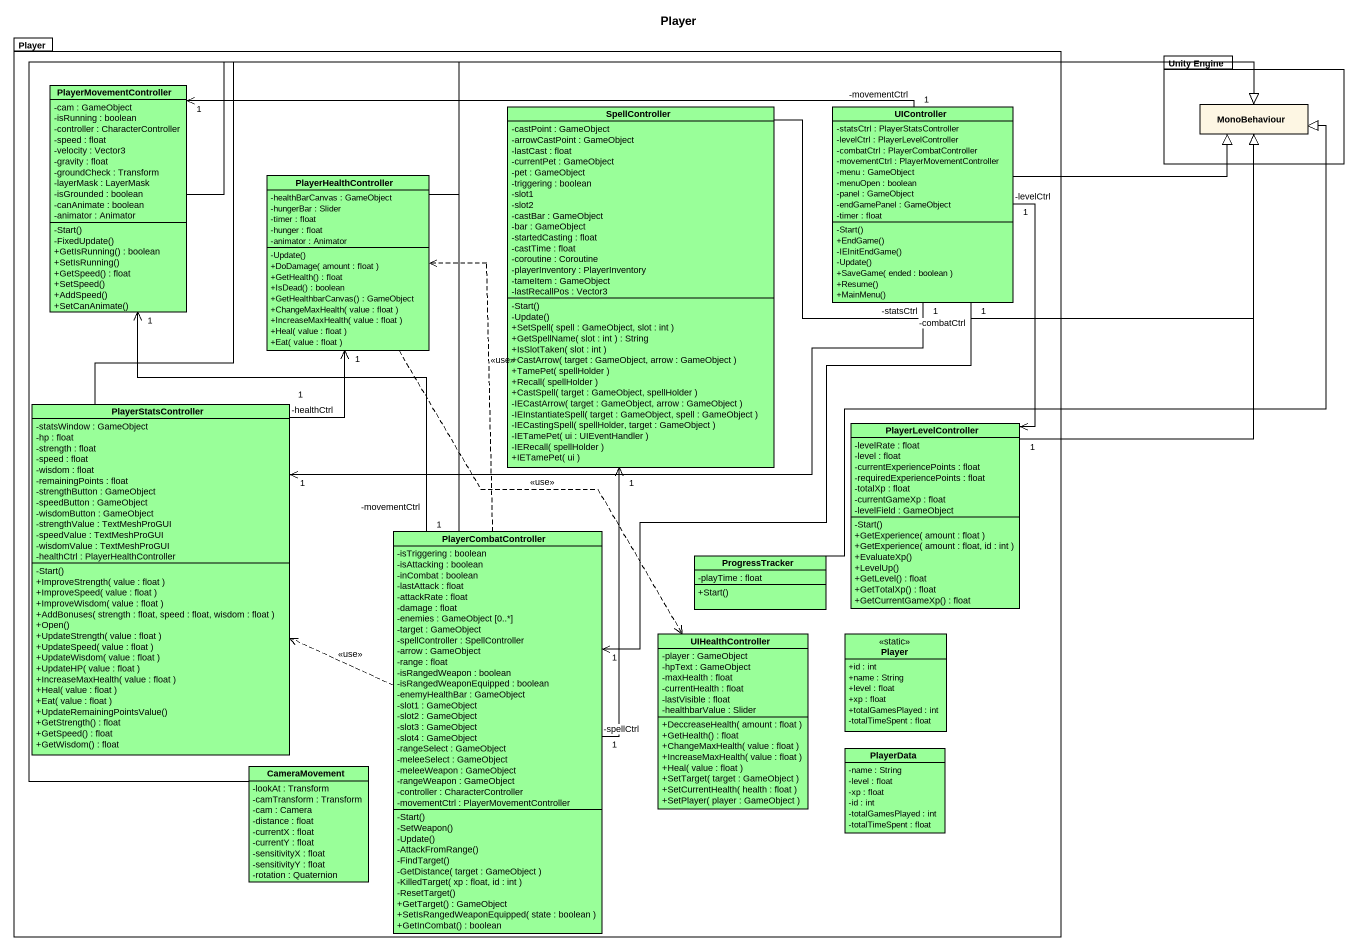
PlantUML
@startuml
title Player
hide circle
hide empty members
skinparam classAttributeIconSize 0
package Player {
  class PlayerMovementController #99FF99 {
    -cam : GameObject
    -isRunning : boolean
    -controller : CharacterController
    -speed : float
    -velocity : Vector3
    -gravity : float
    -groundCheck : Transform
    -layerMask : LayerMask
    -isGrounded : boolean
    -canAnimate : boolean
    -animator : Animator
    -Start()
    -FixedUpdate()
    +GetIsRunning() : boolean
    +SetIsRunning()
    +GetSpeed() : float
    +SetSpeed()
    +AddSpeed()
    +SetCanAnimate()
  }
  class SpellController #99FF99 {
    -castPoint : GameObject
    -arrowCastPoint : GameObject
    -lastCast : float
    -currentPet : GameObject
    -pet : GameObject
    -triggering : boolean
    -slot1
    -slot2
    -castBar : GameObject
    -bar : GameObject
    -startedCasting : float
    -castTime : float
    -coroutine : Coroutine
    -playerInventory : PlayerInventory
    -tameItem : GameObject
    -lastRecallPos : Vector3
    -Start()
    -Update()
    +SetSpell( spell : GameObject, slot : int )
    +GetSpellName( slot : int ) : String
    +IsSlotTaken( slot : int )
    +CastArrow( target : GameObject, arrow : GameObject )
    +TamePet( spellHolder )
    +Recall( spellHolder )
    +CastSpell( target : GameObject, spellHolder )
    -IECastArrow( target : GameObject, arrow : GameObject )
    -IEInstantiateSpell( target : GameObject, spell : GameObject )
    -IECastingSpell( spellHolder, target : GameObject )
    -IETamePet( ui : UIEventHandler )
    -IERecall( spellHolder )
    +IETamePet( ui )
  }
  class UIController #99FF99 {
    -statsCtrl : PlayerStatsController
    -levelCtrl : PlayerLevelController
    -combatCtrl : PlayerCombatController
    -movementCtrl : PlayerMovementController
    -menu : GameObject
    -menuOpen : boolean
    -panel : GameObject
    -endGamePanel : GameObject
    -timer : float
    -Start()
    +EndGame()
    -IEInitEndGame()
    -Update()
    +SaveGame( ended : boolean )
    +Resume()
    +MainMenu()
  }
  class PlayerHealthController #99FF99 {
    -healthBarCanvas : GameObject
    -hungerBar : Slider
    -timer : float
    -hunger : float
    -animator : Animator
    -Update()
    +DoDamage( amount : float )
    +GetHealth() : float
    +IsDead() : boolean
    +GetHealthbarCanvas() : GameObject
    +ChangeMaxHealth( value : float )
    +IncreaseMaxHealth( value : float )
    +Heal( value : float )
    +Eat( value : float )
  }
  class PlayerStatsController #99FF99 {
    -statsWindow : GameObject
    -hp : float
    -strength : float
    -speed : float
    -wisdom : float
    -remainingPoints : float
    -strengthButton : GameObject
    -speedButton : GameObject
    -wisdomButton : GameObject
    -strengthValue : TextMeshProGUI
    -speedValue : TextMeshProGUI
    -wisdomValue : TextMeshProGUI
    -healthCtrl : PlayerHealthController
    -Start()
    +ImproveStrength( value : float )
    +ImproveSpeed( value : float )
    +ImproveWisdom( value : float )
    +AddBonuses( strength : float, speed : float, wisdom : float )
    +Open()
    +UpdateStrength( value : float )
    +UpdateSpeed( value : float )
    +UpdateWisdom( value : float )
    +UpdateHP( value : float )
    +IncreaseMaxHealth( value : float )
    +Heal( value : float )
    +Eat( value : float )
    +UpdateRemainingPointsValue()
    +GetStrength() : float
    +GetSpeed() : float
    +GetWisdom() : float
  }
  class PlayerLevelController #99FF99 {
    -levelRate : float
    -level : float
    -currentExperiencePoints : float
    -requiredExperiencePoints : float
    -totalXp : float
    -currentGameXp : float
    -levelField : GameObject
    -Start()
    +GetExperience( amount : float )
    +GetExperience( amount : float, id : int )
    +EvaluateXp()
    +LevelUp()
    +GetLevel() : float
    +GetTotalXp() : float
    +GetCurrentGameXp() : float
  }
  class PlayerCombatController #99FF99 {
    -isTriggering : boolean
    -isAttacking : boolean
    -inCombat : boolean
    -lastAttack : float
    -attackRate : float
    -damage : float
    -enemies : GameObject [0..*]
    -target : GameObject
    -spellController : SpellController
    -arrow : GameObject
    -range : float
    -isRangedWeapon : boolean
    -isRangedWeaponEquipped : boolean
    -enemyHealthBar : GameObject
    -slot1 : GameObject
    -slot2 : GameObject
    -slot3 : GameObject
    -slot4 : GameObject
    -rangeSelect : GameObject
    -meleeSelect : GameObject
    -meleeWeapon : GameObject
    -rangeWeapon : GameObject
    -controller : CharacterController
    -movementCtrl : PlayerMovementController
    -Start()
    -SetWeapon()
    -Update()
    -AttackFromRange()
    -FindTarget()
    -GetDistance( target : GameObject )
    -KilledTarget( xp : float, id : int )
    -ResetTarget()
    +GetTarget() : GameObject
    +SetIsRangedWeaponEquipped( state : boolean )
    +GetInCombat() : boolean
  }
  class ProgressTracker #99FF99 {
    -playTime : float
    +Start()
  }
  class UIHealthController #99FF99 {
    -player : GameObject
    -hpText : GameObject
    -maxHealth : float
    -currentHealth : float
    -lastVisible : float
    -healthbarValue : Slider
    +DeccreaseHealth( amount : float )
    +GetHealth() : float
    +ChangeMaxHealth( value : float )
    +IncreaseMaxHealth( value : float )
    +Heal( value : float )
    +SetTarget( target : GameObject )
    +SetCurrentHealth( health : float )
    +SetPlayer( player : GameObject )
  }
  class "Player" as Player_2 <<static>> #99FF99 {
    +id : int
    +name : String
    +level : float
    +xp : float
    +totalGamesPlayed : int
    -totalTimeSpent : float
  }
  class CameraMovement #99FF99 {
    -lookAt : Transform
    -camTransform : Transform
    -cam : Camera
    -distance : float
    -currentX : float
    -currentY : float
    -sensitivityX : float
    -sensitivityY : float
    -rotation : Quaternion
  }
  class PlayerData #99FF99 {
    -name : String
    -level : float
    -xp : float
    -id : int
    -totalGamesPlayed : int
    -totalTimeSpent : float
  }
}
package "Unity Engine" as Unity_Engine {
  class MonoBehaviour
}
PlayerMovementController -right-|> MonoBehaviour
SpellController -right-|> MonoBehaviour
UIController "-movementCtrl\n1" -left-> "1" PlayerMovementController
UIController -right-|> MonoBehaviour
UIController "-statsCtrl\n1" -left-> "1" PlayerStatsController
UIController "-levelCtrl\n1" --> "1" PlayerLevelController
UIController "-combatCtrl\n1" --> "1" PlayerCombatController
PlayerHealthController -right-|> MonoBehaviour
PlayerHealthController ..> UIHealthController : <<use>>
PlayerStatsController -right-|> MonoBehaviour
PlayerStatsController "-healthCtrl\n1" -up-> "1" PlayerHealthController
PlayerLevelController -up-|> MonoBehaviour
PlayerCombatController "-movementCtrl\n1" -up-> "1" PlayerMovementController
PlayerCombatController "-spellCtrl\n1" -up-> "1" SpellController
PlayerCombatController -up-|> MonoBehaviour
PlayerCombatController .up.> PlayerHealthController : <<use>>
PlayerCombatController .left.> PlayerStatsController : <<use>>
ProgressTracker -up-|> MonoBehaviour
CameraMovement -up-|> MonoBehaviour
@enduml
